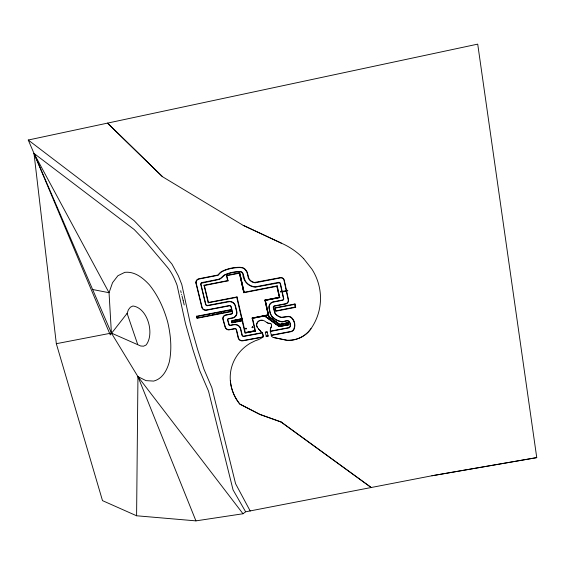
<?xml version="1.0" encoding="UTF-8"?>
<svg xmlns="http://www.w3.org/2000/svg" width="565" height="565" viewBox="0 0 565 565"><rect width="100%" height="100%" fill="white"/><g stroke="black" fill="none" stroke-linecap="round" stroke-linejoin="round"><path stroke-width="0.85" d="M280.473 291.462L280.657 292.112L281.158 291.844L280.869 291.25L280.374 291.632M136.596 515.774L137.945 376.643L111.404 333.082L28.25 140.028L477.715 44.134L536.75 457.622L431.914 475.772L245.641 511.798L242.999 513.755L195.935 520.874L136.596 515.774L102.498 500.632L56.331 343.697L33.992 153.419L134.159 229.496L145.502 241.333L167.304 267.139C171.711 272.457 174.649 278.856 177.085 285.276L185.489 323.618L192.842 349.382L199.607 370.372L208.541 391.185L233.055 489.883L245.641 511.798M256.651 325.306L256.672 324.614M303.688 258.714L303.688 258.678A68.061 65.017 10.8 0 0 281.405 243.183L243.296 225.393L281.405 243.183M274.873 307.741L275.621 311.273L295.686 307.318M275.31 308.01L275.904 310.863L295.248 307.042M295.679 307.431L294.951 303.885M295.248 307.155L294.662 304.401L295.022 304.231M264.272 315.743L279.188 326.619L288.87 324.776L279.195 326.506L264.653 316.019M278.806 326.337L288.44 324.508L288.157 323.032L279.626 324.769L279.724 324.282L288.44 322.629L279.71 324.402L269.611 316.909M280.967 421.914L371.262 487.56L280.967 421.914L260.077 414.477L239.843 404.074A47.382 44.211 5 0 1 230.343 380.648A44.105 41.146 5.4 0 1 250.161 343.294L255.359 340.709A24.125 22.918 11 0 0 262.4 337.467L263.036 336.888M271.567 326.196C268.036 333.279 273.644 324.585 270.706 323.653A2.352 2.232 7.1 0 0 270.077 323.364C266.581 323.893 264.759 319.437 260.903 320.235A5.149 4.887 8.4 0 0 256.764 323.978L256.665 324.663M279.188 326.619L279.287 326.132L288.807 324.324M279.272 326.245L265.126 315.934M265.338 300.446L268.926 316.527L265.338 300.446L279.788 297.557L264.999 300.411M279.357 297.282L276.935 286.194M271.68 336.21L271.68 336.21A2.832 2.677 6.1 0 0 273.926 337.588L287.253 340.356A27.41 26.131 3.9 0 0 310.934 328.774A57.8 55.349 9.3 0 0 311.979 269.23L303.688 258.678M271.574 335.991L270.261 331.132L270.388 328.759M279.781 297.656L277.224 285.777M271.158 335.229L290.721 331.478A4.238 4.026 3.5 0 0 293.934 328.781L294.436 327.015A11.053 10.502 4.6 0 0 292.811 319.493L291.618 318.038A4.393 4.181 3.8 0 0 287.472 316.725L281.469 317.572A11.618 11.109 4.7 0 1 274.957 313.533L273.354 307.756A1.469 1.405 6.6 0 1 274.413 305.87L285.812 303.68A3.496 3.348 4.6 0 0 288.199 299.817L283.99 280.247A3.093 2.98 5.9 0 0 280.127 277.959L255.168 282.825A8.376 8.079 12.2 0 1 248.36 278.157L247.209 273.163A8.906 8.567 16 0 0 246.375 271.235L245.055 269.512A6.66 6.413 15.8 0 0 242.081 267.803L239.941 267.584A39.232 37.403 13.1 0 0 224.072 270.67L221.876 271.737A12.246 11.738 17.3 0 0 220.618 272.648L219.849 273.34A12.246 11.738 17.3 0 0 218.521 274.915L218.408 275.028A3.298 3.164 20.6 0 1 217.363 275.43L199.049 279.025A3.828 3.651 22 0 0 196.14 282.839L202.164 307.558A3.644 3.454 18.6 0 0 206.423 309.959L229.397 305.524A1.879 1.787 14.8 0 1 231.283 306.964L232.611 312.735A1.547 1.469 14.2 0 1 231.41 314.098L225.866 315.164A3.616 3.432 14.5 0 0 223.239 319.515L225.308 326.937A3.736 3.531 13.6 0 0 229.1 329.656L234.807 328.569A1.547 1.462 12.5 0 1 236.558 329.734L238.465 337.877A3.623 3.418 11.1 0 0 242.653 340.582L263.029 336.938L263.241 336.26L262.421 332.623L243.953 336.133A1.448 1.37 10.9 0 1 242.23 335.052L240.605 328.244A5.911 5.586 12.5 0 0 234.115 324.458L230.188 325.207A0.904 0.855 13.6 0 1 229.122 324.564L227.829 319.91A0.84 0.798 14.1 0 1 228.451 318.935L233.204 317.975A5.947 5.65 14.2 0 0 236.791 311.308L235.365 305.474A6.279 5.975 14.8 0 0 232.06 301.915L228.959 301.3L207.595 305.432M270.254 331.182L289.294 327.523L290.12 326.288A6.681 6.349 4.6 0 0 288.779 321.259C286.335 319.818 283.164 322.961 280.466 321.619A16.018 15.312 4.7 0 1 271.497 316.068L270.204 313.737L269.011 308.497A5.876 5.615 6.6 0 1 272.683 301.95L282.486 300.015A1.243 1.187 5.2 0 0 283.453 298.617L280.233 283.764L279.428 282.761L255.359 287.14C248.544 286.829 242.936 280.854 242.865 274.018C242.463 272.81 241.382 271.638 239.991 271.878A34.839 33.208 13.1 0 0 227.25 274.089C223.443 274.534 222.017 278.926 218.45 279.597L201.331 283.249M270.317 331.45L289.4 327.785L290.41 326.337A6.978 6.625 4.6 0 0 289.005 321.089C286.575 319.387 283.284 322.664 280.537 321.351A15.728 15.029 4.7 0 1 271.73 315.899L270.487 313.653L269.293 308.434A5.579 5.332 6.6 0 1 272.782 302.219L282.74 300.241A1.54 1.476 5.2 0 0 283.764 298.751L280.466 283.489A1.773 1.709 6.3 0 0 280.113 282.917L279.943 282.754A1.773 1.709 6.3 0 0 278.651 282.338L255.345 286.858L253.742 286.625A12.529 12.077 12.2 0 1 245.139 280.748L243.303 274.463A4.774 4.591 16 0 0 242.286 272.464A2.507 2.415 15.8 0 0 241.015 271.659L239.984 271.596A35.129 33.49 13.1 0 0 225.795 274.35C222.723 275.099 221.515 278.856 218.38 279.322L201.832 282.578A1.773 1.688 21.4 0 0 200.702 284.301L205.625 304.606A1.759 1.674 18.6 0 0 207.433 305.736L229.955 301.625A5.989 5.692 14.8 0 1 235.089 305.559L236.509 311.372A5.65 5.367 14.2 0 1 233.098 317.714L228.246 318.702A1.137 1.074 14.1 0 0 227.518 319.832L228.889 324.769A1.201 1.137 13.6 0 0 230.103 325.497L234.164 324.734A5.622 5.311 12.5 0 1 240.33 328.329L241.982 335.278A1.773 1.674 10.9 0 0 242.611 336.083L242.788 336.196A1.773 1.674 10.9 0 0 244.016 336.401L262.485 332.891M270.875 323.823L270.699 323.696A2.352 2.232 7.1 0 0 270.07 323.406L269.999 323.342M280.96 421.97L260.077 414.477M268.114 336.09L266.27 336.436L268.114 336.09L267.146 331.726L265.296 332.121L266.27 336.436M268.05 335.815L266.207 336.168M269.35 323.307L268.255 323.406L267.104 322.46M267.203 332.043L265.366 332.347M279.626 324.769L268.594 316.718L264.921 300.064L279.717 297.211M268.707 316.803L268.94 316.414M268.227 314.875L252.11 318.067L267.379 315.037M268.297 315.214L252.188 318.406M263.234 336.302L262.421 332.623M262.873 337.079L242.703 340.857A3.906 3.687 11.1 0 1 238.183 337.941L236.227 329.642A1.257 1.187 12.5 0 0 234.849 328.844L228.663 329.918A4.026 3.807 13.6 0 1 225.032 327.015L222.808 318.992A3.913 3.708 14.5 0 1 225.188 315.065L231.523 313.78A1.257 1.194 14.2 0 0 232.321 312.713L231 307.028A1.589 1.511 14.8 0 0 229.588 305.806L206.479 310.234A3.934 3.729 18.6 0 1 201.889 307.628L195.85 282.867M262.181 332.672L261.531 332.298M260.903 331.464L260.91 331.415A3.552 3.362 8.8 0 0 260.43 330.829L258.685 329.12L260.43 330.829M262.577 320.39L260.896 320.284A5.149 4.887 8.4 0 0 256.757 324.028M268.594 316.718L264.921 300.064M258.678 329.162L257.266 327.234L256.658 325.256M256.736 325.949L257.259 327.276M236.735 297.247L244.998 333.117L255.486 331.012L246.22 332.778M245.302 332.601L255.055 330.744M245.38 332.933L237.01 296.83M230.336 380.704L230.343 380.648A47.389 44.218 5 0 0 239.828 404.13L260.07 414.533M242.18 320.934L241.728 318.787L232.3 320.595M241.728 318.787L231.417 320.871L231.897 322.905L242.201 320.828M277.21 285.876L244.144 292.296L239.892 273.545M276.928 286.293L243.861 292.705L240.132 274.901M231.848 322.453L242.124 320.489L232.201 322.382M196.458 316.174L196.924 318.321L230.951 311.668M196.895 316.442L197.192 317.911L230.52 311.393M230.492 311.506L230.167 310.136L230.555 309.959M230.923 311.774L230.471 309.62M244.144 292.296L239.701 272.697M243.805 292.26L244.165 292.19L243.861 292.705L239.419 273.121M236.982 296.936L208.471 302.459L204.389 285.537L228.048 280.819M227.61 280.544L226.388 275.31M228.02 280.918L226.826 275.586M236.707 297.345L208.238 302.762M111.404 333.082L109.045 292.712L33.992 153.419L110.267 334.918L127.104 313.384L128.403 309.74L130.381 307.219L132.902 305.997C147.726 307.854 154.789 334.042 146.088 344.996L143.595 346.183L140.734 346.013L111.404 333.082L56.331 343.697M208.195 302.868L203.986 285.163M213.485 313.547L213.739 313.78M216.783 312.897L216.706 313.151M221.169 312.381L221.452 312.042L221.12 312.297M252.823 327.276L252.209 327.283M281.095 291.632L280.473 291.625M201.317 283.256L201.027 284.47L205.844 304.337L206.493 305.227L207.581 305.432M162.445 176.647L107.52 123.121L162.416 176.668L243.282 225.428M181.633 294.563L181.535 294.174M217.97 312.65L218.076 312.975M218.062 313.081L218.147 312.692M246.008 328.858C246.545 327.721 244.85 329.063 246.142 328.696M252.244 327.008L252.746 327.001L252.767 327.679L252.202 327.686L252.152 327.163M252.407 326.937L252.181 327.333M280.48 291.455L280.876 291.363M226.353 275.402L239.673 272.789M226.798 275.685L239.391 273.213M203.944 285.261L227.935 280.572M181.125 292.649L180.708 290.707M282.189 291.406L286.222 290.622M282.309 291.957L286.342 291.18M264.907 300.17L279.703 297.317M196.415 316.28L230.442 309.726M196.853 316.555L230.167 310.136M274.865 307.847L294.944 303.991M275.296 308.123L294.662 304.401M232.709 320.871L241.806 319.126L231.883 321.026L232.173 322.495M253.431 318.06L267.513 315.369M288.51 322.968L279.633 324.656L268.608 316.612M246.114 332.446L255.408 330.673M271.32 335.433L290.784 331.747A4.52 4.294 3.5 0 0 294.21 328.872L294.718 327.057A11.349 10.777 4.6 0 0 293.058 319.345L291.837 317.855A4.682 4.456 3.8 0 0 287.416 316.449L281.532 317.304A11.328 10.827 4.7 0 1 275.183 313.363L273.573 307.501A1.179 1.123 6.6 0 1 274.308 306.188L285.89 303.949A3.793 3.63 4.6 0 0 288.496 299.768L284.28 280.184A3.383 3.263 5.9 0 0 280.501 277.599L254.504 282.444A8.079 7.79 12.2 0 1 248.953 278.637L247.491 273.093A9.181 8.828 16 0 0 246.637 271.101L245.267 269.307A6.957 6.695 15.8 0 0 242.159 267.528L239.941 267.294A39.529 37.678 13.1 0 0 223.952 270.409L221.713 271.49A12.543 12.02 17.3 0 0 220.421 272.429L219.637 273.142A12.543 12.02 17.3 0 0 218.281 274.752L218.26 274.781A3.016 2.896 20.6 0 1 217.292 275.148L198.979 278.743A4.125 3.934 22 0 0 195.85 282.867M431.914 475.772L536.75 457.622M209.241 314.408L209.156 314.776L209.347 314.387M92.625 289.506L109.045 292.712L112.534 282.691L117.901 275.727L124.794 272.344C134.774 271.228 142.966 277.909 149.344 284.788C158.193 295.742 163.991 308.723 167.734 322.234C170.764 335.222 172.043 348.746 169.309 361.911C167.028 370.132 162.593 378.776 153.68 381.085L146.038 380.633L137.945 376.643L195.935 520.874M273.926 337.588L287.253 340.314A27.402 26.131 3.9 0 0 310.934 328.724L310.934 328.774M246.142 328.286C244.596 328.088 246.594 330.038 246.128 328.272M268.481 316.202L280.099 324.677M266.631 315.284L267.019 315.567M264.745 315.651L279.661 326.528M28.25 140.028L134.082 220.604L146.314 233.394L171.993 264.152L178.406 275.932L181.824 284.591L190.469 324.289L197.545 349.212L203.916 369.086L211.854 387.654L235.577 483.697L250.21 511.021M261.383 332.262L260.91 331.415M183.208 300.665L181.987 295.876M137.945 376.643L242.999 513.755M127.104 313.384L137.712 344.509M227.25 274.089L227.526 275.176M239.857 275.049L239.313 272.86L243.861 292.705M184.218 304.98L183.215 300.778M241.947 318.123L242.731 321.527M252.569 318.229L255.465 331.125M252.131 317.954L255.034 330.857M276.998 286.639L279.174 296.463M288.44 322.629L288.87 324.776M288.15 323.145L288.44 324.508M252.816 327.121L252.859 327.502M287.133 290.495C287.62 291.971 288.334 289.471 287.133 290.495M212.398 313.745L212.652 314.076L212.398 313.745"/></g></svg>
